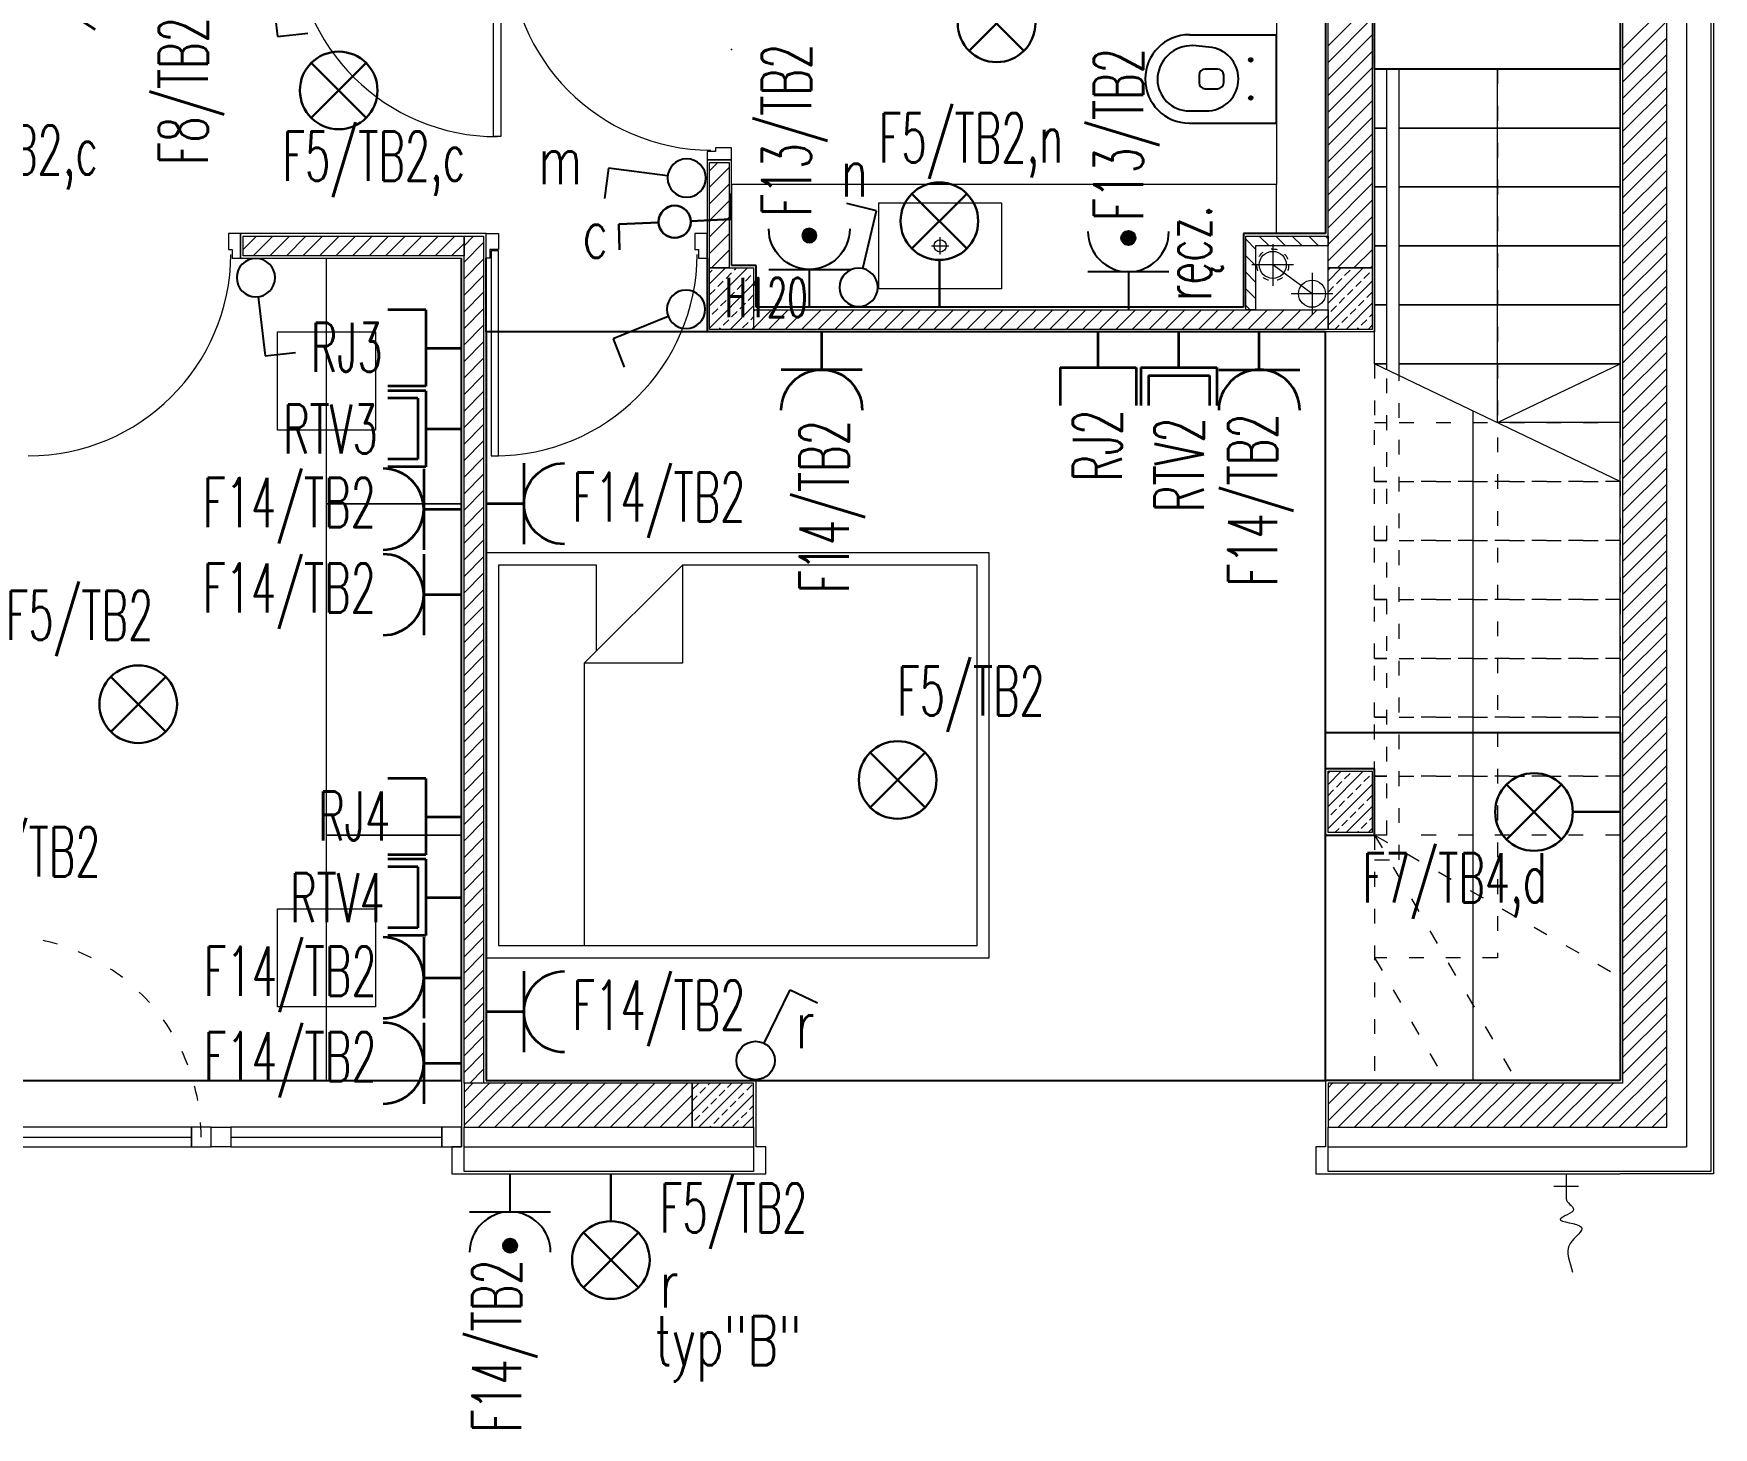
# Model space of a CAD drawing. Header units: millimetres. Extents: x 1780 to 154263, y -7240 to 17216.
# Drawn here: x 67474 to 68159, y 3417 to 3984 of the extents above; entities that cross this region are included whole.
import ezdxf

# ---------------------------------------------------------------- set-up
doc = ezdxf.new("R2010")
doc.units = ezdxf.units.MM
doc.linetypes.add('ACAD_ISO03W100', pattern=[30, 12, -18])
for name, color, linetype, lineweight in [('2d_SX_aranżacja drukowana', 200, 'Continuous', 5), ('2d_SX_aranżacja niedrukowana', 191, 'Continuous', 5), ('2d_SX_gruba przekroje', 90, 'Continuous', 20), ('2d_SX_instalacje szkic - kanalizacja sanitarna', 44, 'Continuous', 5), ('2d_SX_instalacje szkic - woda', 140, 'Continuous', 5), ('2d_SX_oznaczenia', 40, 'Continuous', 0), ('2d_SX_przebicia', 96, 'Continuous', 13), ('2d_SX_stolarka drzwiowa', 211, 'Continuous', 5), ('2d_SX_stolarka okienna', 5, 'Continuous', 5), ('2d_SX_stolarka okznaczenia', 251, 'Continuous', 5), ('2d_SX_szraf', 251, 'Continuous', 0), ('2d_SX_warstwy', 181, 'Continuous', 9), ('2d_SX_widok', 10, 'Continuous', 9)]:
    doc.layers.add(name, color=color, linetype=linetype, lineweight=lineweight)
doc.layers.add('2d_SX_powierzchnia', color=251, linetype='Continuous', plot=False)
doc.layers.add('2d_SX_rewizja 18 września', color=210, linetype='Continuous')
doc.layers.add('60 instalacje elektryka', color=10, linetype='Continuous')
doc.styles.add('OPIS', font='simplex.shx', dxfattribs={"width": 0.7, "height": 4})
doc.linetypes.add('ZIGZAG', pattern='A,0.00254,-5.08,[131,ltypeshp.shx,S=5.08,R=0,X=-5.08,Y=0],-10.16,[131,ltypeshp.shx,S=5.08,R=180,X=5.08,Y=0],-5.08', length=20.32254)

# ---------------------------------------------------------------- blocks, each defined once
blk = doc.blocks.new('PDKLD A0')
at = {"color": 8, "ltscale": 5}
for p, q in [((73752.44, -15167.08), (73787.94, -15167.08)), ((73760.44, -15172.08), (73753.87, -15171.52)), ((73787.94, -15203.08), (73787.94, -15167.08)), ((73776.49, -15177.33), (73778.39, -15177.33)), ((73777.44, -15178.28), (73777.44, -15176.38)), ((73756.44, -15183.58), (73756.44, -15186.58)), ((73763.94, -15181.08), (73758.94, -15181.08)), ((73766.44, -15186.58), (73766.44, -15183.58)), ((73758.94, -15189.08), (73763.94, -15189.08)), ((73777.44, -15193.78), (73777.44, -15191.88)), ((73752.44, -15198.08), (73760.44, -15198.08)), ((73776.49, -15192.83), (73778.39, -15192.83)), ((73752.44, -15203.08), (73787.94, -15203.08))]:
    blk.add_line(p, q, dxfattribs=at)
for centre in [(73777.44, -15177.33), (73777.44, -15192.83)]:
    blk.add_circle(centre, 0.75, dxfattribs=at)
for centre, radius, start, end in [((73752.44, -15185.08), 18, 90, 180), ((73753.44, -15185.51), 14, 88.2643, 179.10237), ((73759.4, -15185.08), 13.04, 274.58122, 85.41878), ((73752.44, -15185.08), 18, 180, 270), ((73752.44, -15185.08), 13, 180.93152, 270), ((73758.94, -15183.58), 2.5, 90, 180), ((73763.94, -15183.58), 2.5, 0, 90), ((73758.94, -15186.58), 2.5, 180, 270), ((73763.94, -15186.58), 2.5, 270, 0)]:
    blk.add_arc(centre, radius, start, end, dxfattribs=at)
at = {"layer": '2d_SX_aranżacja drukowana', "color": 8}
for p, q in [((73787.94, -15128.08), (73787.94, -15228.08)), ((73787.94, -15228.08), (73565.94, -15228.08)), ((73565.94, -15228.08), (73565.94, -15261.08)), ((73787.94, -15248.08), (73787.94, -15228.08)), ((73575.94, -15278.08), (73774.44, -15278.08))]:
    blk.add_line(p, q, dxfattribs=at)
at = {"layer": '2d_SX_aranżacja drukowana', "color": 8, "ltscale": 5}
for p, q in [((73625.94, -15270.58), (73625.94, -15235.58)), ((73625.94, -15235.58), (73675.94, -15235.58)), ((73675.94, -15235.58), (73675.94, -15270.58)), ((73647.44, -15253.08), (73654.44, -15253.08)), ((73650.94, -15256.58), (73650.94, -15249.58)), ((73675.94, -15270.58), (73625.94, -15270.58))]:
    blk.add_line(p, q, dxfattribs=at)
blk.add_circle((73650.94, -15253.08), 2.5, dxfattribs=at)
at = {"layer": '2d_SX_aranżacja niedrukowana', "color": 8}
for p, q in [((73400.94, -15358.08), (73400.94, -15258.08)), ((73400.94, -15258.08), (73455.94, -15258.08)), ((73455.94, -15258.08), (73455.94, -15358.08)), ((73380.94, -15288.08), (73420.94, -15288.08)), ((73380.94, -15328.08), (73380.94, -15288.08)), ((73420.94, -15288.08), (73420.94, -15328.08)), ((73867.94, -15320.28), (73867.94, -15593.08)), ((73420.94, -15328.08), (73380.94, -15328.08)), ((73927.94, -15593.08), (73927.94, -15349.08)), ((73400.94, -15358.08), (73455.94, -15358.08)), ((73400.94, -15493.08), (73400.94, -15358.08)), ((73455.94, -15358.08), (73400.94, -15358.08)), ((73455.94, -15358.08), (73455.94, -15493.08)), ((73670.94, -15378.08), (73465.94, -15378.08)), ((73465.94, -15378.08), (73465.94, -15543.08)), ((73510.94, -15383.08), (73470.94, -15383.08)), ((73470.94, -15383.08), (73470.94, -15538.08)), ((73545.94, -15383.08), (73505.94, -15423.08)), ((73510.94, -15418.08), (73510.94, -15383.08)), ((73545.94, -15383.08), (73545.94, -15423.08)), ((73665.94, -15383.08), (73545.94, -15383.08)), ((73665.94, -15538.08), (73665.94, -15383.08)), ((73670.94, -15543.08), (73670.94, -15378.08)), ((73545.94, -15423.08), (73505.94, -15423.08)), ((73505.94, -15423.08), (73505.94, -15538.08)), ((73455.94, -15493.08), (73400.94, -15493.08)), ((73400.94, -15593.08), (73400.94, -15493.08)), ((73400.94, -15493.08), (73455.94, -15493.08)), ((73455.94, -15493.08), (73455.94, -15593.08)), ((73380.94, -15523.08), (73420.94, -15523.08)), ((73380.94, -15563.08), (73380.94, -15523.08)), ((73420.94, -15523.08), (73420.94, -15563.08)), ((73470.94, -15538.08), (73505.94, -15538.08)), ((73505.94, -15538.08), (73665.94, -15538.08)), ((73465.94, -15543.08), (73670.94, -15543.08)), ((73420.94, -15563.08), (73380.94, -15563.08)), ((73455.94, -15593.08), (73400.94, -15593.08)), ((73867.94, -15593.08), (73927.94, -15593.08))]:
    blk.add_line(p, q, dxfattribs=at)
at = {"layer": '2d_SX_gruba przekroje', "color": 8}
for p, q in [((73927.94, -15593.08), (73927.94, -14985.08)), ((73965.94, -14985.08), (73965.94, -15631.08)), ((73827.94, -15028.08), (73827.94, -15288.08)), ((73807.94, -15248.08), (73807.94, -15048.08)), ((73565.94, -15218.08), (73555.94, -15218.08)), ((73555.94, -15218.08), (73555.94, -15261.08)), ((73565.94, -15261.08), (73565.94, -15218.08)), ((73455.94, -15248.08), (73365.94, -15248.08)), ((73365.94, -15248.08), (73365.94, -15258.08)), ((73465.94, -15248.08), (73455.94, -15248.08)), ((73465.94, -15593.08), (73465.94, -15248.08)), ((73774.44, -15278.08), (73774.44, -15248.08)), ((73774.44, -15248.08), (73807.94, -15248.08)), ((73365.94, -15258.08), (73455.94, -15258.08)), ((73455.94, -15258.08), (73455.94, -15593.08)), ((73555.94, -15288.08), (73555.94, -15261.08)), ((73565.94, -15261.08), (73575.94, -15261.08)), ((73575.94, -15261.08), (73575.94, -15278.08)), ((73555.94, -15288.08), (73555.94, -15278.08)), ((73575.94, -15278.08), (73774.44, -15278.08)), ((73575.94, -15288.08), (73555.94, -15288.08)), ((73807.94, -15288.08), (73555.94, -15288.08)), ((73827.94, -15288.08), (73807.94, -15288.08)), ((73807.94, -15493.08), (73807.94, -15466.08)), ((73807.94, -15466.08), (73827.94, -15466.08)), ((73827.94, -15466.08), (73827.94, -15493.08)), ((73827.94, -15493.08), (73807.94, -15493.08)), ((73455.94, -15593.08), (73455.94, -15620.08)), ((73575.94, -15593.08), (73465.94, -15593.08)), ((73575.94, -15620.08), (73575.94, -15593.08)), ((73927.94, -15593.08), (73807.94, -15593.08)), ((73807.94, -15593.08), (73807.94, -15620.08)), ((73927.94, -15593.08), (73927.94, -15593.08)), ((73455.94, -15620.08), (73451.94, -15620.08)), ((73451.94, -15620.08), (73451.94, -15631.08)), ((73579.94, -15620.08), (73575.94, -15620.08)), ((73579.94, -15631.08), (73579.94, -15620.08)), ((73807.94, -15620.08), (73803.94, -15620.08)), ((73803.94, -15620.08), (73803.94, -15631.08)), ((73451.94, -15631.08), (73455.94, -15631.08)), ((73455.94, -15631.08), (73575.94, -15631.08)), ((73575.94, -15631.08), (73579.94, -15631.08)), ((73803.94, -15631.08), (73807.94, -15631.08)), ((73807.94, -15631.08), (73927.94, -15631.08)), ((73965.94, -15631.08), (73927.94, -15631.08))]:
    blk.add_line(p, q, dxfattribs=at)
at = {"layer": '2d_SX_instalacje szkic - kanalizacja sanitarna', "color": 8}
for p, q in [((73786.44, -15252.31), (73786.44, -15269.31)), ((73794.94, -15260.81), (73777.94, -15260.81)), ((73802.44, -15272.58), (73786.44, -15260.81)), ((73802.44, -15264.08), (73802.44, -15281.08)), ((73810.94, -15272.58), (73793.94, -15272.58))]:
    blk.add_line(p, q, dxfattribs=at)
for centre in [(73786.44, -15260.81), (73802.44, -15272.58)]:
    blk.add_circle(centre, 5.5, dxfattribs=at)
at = {"layer": '2d_SX_instalacje szkic - woda', "color": 8}
for p, q in [((73900.94, -15636.08), (73910.94, -15636.08)), ((73905.94, -15631.08), (73905.94, -15641.08))]:
    blk.add_line(p, q, dxfattribs=at)
at = {"layer": '2d_SX_instalacje szkic - woda', "color": 8, "start_tangent": (-0.020138, -0.999797), "end_tangent": (0.22984, -0.973228)}
blk.add_spline([(73905.94, -15641.08), (73909.01, -15645.47), (73903.5, -15649.46), (73912.18, -15652.76), (73907.63, -15659.37), (73908.6, -15671.06)], degree=3, dxfattribs=at)
at = {"layer": '2d_SX_oznaczenia', "color": 8, "ltscale": 0.5}
for p, q in [((73877.94, -15325.08), (73877.94, -15181.08)), ((73927.94, -15349.08), (73827.94, -15301.08)), ((73877.94, -15325.08), (73927.94, -15301.08))]:
    blk.add_line(p, q, dxfattribs=at)
at = {"layer": '2d_SX_oznaczenia', "color": 8, "linetype": 'ACAD_ISO03W100', "ltscale": 0.5}
for p, q in [((73877.94, -15181.08), (73877.94, -15543.08)), ((73877.94, -15543.08), (73827.94, -15543.08)), ((73827.94, -15543.08), (73856.78, -15593.08))]:
    blk.add_line(p, q, dxfattribs=at)
at = {"layer": '2d_SX_powierzchnia', "color": 8}
for p, q in [((73807.94, -15048.08), (73807.94, -15248.08)), ((73827.94, -15181.08), (73827.94, -15048.08)), ((73927.94, -15048.08), (73927.94, -15181.08)), ((73927.94, -15181.08), (73827.94, -15181.08)), ((73807.94, -15248.08), (73774.44, -15248.08)), ((73774.44, -15248.08), (73774.44, -15278.08)), ((73455.94, -15593.08), (73455.94, -15258.08)), ((73465.94, -15288.08), (73465.94, -15258.08)), ((73555.94, -15258.08), (73555.94, -15288.08)), ((73575.94, -15261.08), (73565.94, -15261.08)), ((73575.94, -15278.08), (73575.94, -15261.08)), ((73774.44, -15278.08), (73575.94, -15278.08)), ((73555.94, -15288.08), (73465.94, -15288.08)), ((73807.94, -15288.08), (73465.94, -15288.08)), ((73465.94, -15288.08), (73465.94, -15593.08)), ((73807.94, -15593.08), (73807.94, -15288.08)), ((73807.94, -15466.08), (73807.94, -15451.27)), ((73807.94, -15451.27), (73827.94, -15451.27)), ((73827.94, -15451.27), (73832.94, -15451.27)), ((73832.94, -15451.27), (73927.94, -15451.27)), ((73927.94, -15451.27), (73927.94, -15593.08)), ((73827.94, -15466.08), (73807.94, -15466.08)), ((73827.94, -15493.08), (73827.94, -15466.08)), ((73807.94, -15593.08), (73807.94, -15493.08)), ((73807.94, -15493.08), (73827.94, -15493.08)), ((73223.94, -15593.08), (73455.94, -15593.08)), ((73465.94, -15593.08), (73807.94, -15593.08)), ((73927.94, -15593.08), (73807.94, -15593.08))]:
    blk.add_line(p, q, dxfattribs=at)
at = {"layer": '2d_SX_przebicia', "color": 8, "linetype": 'ACAD_ISO03W100', "ltscale": 0.2}
blk.add_circle((73786.44, -15260.81), 6.5, dxfattribs=at)
at = {"layer": '2d_SX_stolarka drzwiowa', "color": 8}
for p, q in [((73468.94, -15208.58), (73468.94, -15125.08)), ((73471.94, -15125.08), (73471.94, -15208.58)), ((73471.94, -15208.58), (73468.94, -15208.58)), ((73565.94, -15213.08), (73559.45, -15213.08)), ((73559.45, -15213.08), (73559.45, -15214.58)), ((73565.94, -15218.08), (73565.94, -15213.08)), ((73555.94, -15214.58), (73555.94, -15218.08)), ((73559.45, -15214.58), (73555.94, -15214.58)), ((73555.94, -15218.08), (73565.94, -15218.08)), ((73365.94, -15248.08), (73360.94, -15248.08)), ((73360.94, -15248.08), (73360.94, -15254.58)), ((73365.94, -15258.08), (73365.94, -15248.08)), ((73465.94, -15258.08), (73465.94, -15248.08)), ((73465.94, -15248.08), (73470.94, -15248.08)), ((73470.94, -15248.08), (73470.94, -15254.58)), ((73555.94, -15248.08), (73550.94, -15248.08)), ((73550.94, -15248.08), (73550.94, -15254.58)), ((73555.94, -15258.08), (73555.94, -15248.08)), ((73360.94, -15254.58), (73362.44, -15254.58)), ((73362.44, -15254.58), (73362.44, -15258.08)), ((73362.44, -15258.08), (73365.94, -15258.08)), ((73467.44, -15258.08), (73465.94, -15258.08)), ((73470.94, -15254.58), (73467.44, -15254.58)), ((73467.44, -15254.58), (73467.44, -15258.08)), ((73467.94, -15255.08), (73467.94, -15338.58)), ((73470.94, -15255.08), (73467.94, -15255.08)), ((73470.94, -15338.58), (73470.94, -15255.08)), ((73550.94, -15254.58), (73552.44, -15254.58)), ((73552.44, -15254.58), (73552.44, -15258.08)), ((73552.44, -15258.08), (73555.94, -15258.08)), ((73467.94, -15338.58), (73470.94, -15338.58))]:
    blk.add_line(p, q, dxfattribs=at)
at = {"layer": '2d_SX_stolarka okienna', "color": 8}
for points in [[(73271.94, -15612.08), (73271.94, -15620.08), (73345.94, -15620.08), (73345.94, -15612.08)], [(73353.94, -15612.08), (73345.94, -15612.08), (73345.94, -15620.08), (73353.94, -15620.08), (73353.94, -15612.08)], [(73353.94, -15612.08), (73361.94, -15612.08), (73361.94, -15620.08), (73353.94, -15620.08), (73353.94, -15612.08)], [(73361.94, -15612.08), (73361.94, -15620.08), (73447.94, -15620.08), (73447.94, -15612.08)], [(73455.94, -15612.08), (73447.94, -15612.08), (73447.94, -15620.08), (73455.94, -15620.08), (73455.94, -15612.08)]]:
    blk.add_lwpolyline(points, close=True, dxfattribs=at)
for points in [[(73271.94, -15616.08), (73345.94, -15616.08)], [(73361.94, -15616.08), (73447.94, -15616.08)]]:
    blk.add_lwpolyline(points, dxfattribs=at)
at = {"layer": '2d_SX_stolarka okienna', "color": 8, "linetype": 'ACAD_ISO03W100', "ltscale": 0.5}
blk.add_arc((73267.78, -15616.15), 82.07, 0.04855, 89.8832, dxfattribs=at)
at = {"layer": '2d_SX_stolarka okznaczenia', "color": 8}
for centre, start, end in [((73470.37, -15126.15), 180.29754, 270.05077), ((73557.87, -15131.66), 179.94923, 269.70246), ((73279.52, -15256.15), 269.94923, 359.70246), ((73469.52, -15256.15), 269.94923, 359.70246)]:
    blk.add_arc(centre, 82.43, start, end, dxfattribs=at)
blk.add_point((73565.94, -15173.08), dxfattribs=at)
at = {"layer": '2d_SX_szraf', "color": 8, "linetype": 'ZIGZAG'}
for p, q in [((73954.94, -14986.08), (73954.94, -15620.08)), ((73456.94, -15620.08), (73574.94, -15620.08)), ((73808.94, -15620.08), (73954.94, -15620.08))]:
    blk.add_line(p, q, dxfattribs=at)
at = {"layer": '2d_SX_szraf', "color": 8, "linetype": 'Continuous'}
for p, q in [((73808.94, -15171.63), (73826.94, -15153.63)), ((73928.94, -15172.86), (73946.94, -15154.86)), ((73808.94, -15178.36), (73826.94, -15160.36)), ((73928.94, -15179.6), (73946.94, -15161.6)), ((73808.94, -15185.1), (73826.94, -15167.1)), ((73928.94, -15186.33), (73946.94, -15168.33)), ((73808.94, -15191.83), (73826.94, -15173.83)), ((73928.94, -15193.07), (73946.94, -15175.07)), ((73808.94, -15198.57), (73826.94, -15180.57)), ((73928.94, -15199.8), (73946.94, -15181.8)), ((73808.94, -15205.3), (73826.94, -15187.3)), ((73928.94, -15206.54), (73946.94, -15188.54)), ((73808.94, -15212.04), (73826.94, -15194.04)), ((73928.94, -15213.27), (73946.94, -15195.27)), ((73808.94, -15218.78), (73826.94, -15200.78)), ((73928.94, -15220.01), (73946.94, -15202.01)), ((73808.94, -15225.51), (73826.94, -15207.51)), ((73928.94, -15226.74), (73946.94, -15208.74)), ((73556.94, -15222.46), (73560.32, -15219.08)), ((73808.94, -15232.25), (73826.94, -15214.25)), ((73928.94, -15233.48), (73946.94, -15215.48)), ((73556.94, -15229.2), (73564.94, -15221.2)), ((73808.94, -15238.98), (73826.94, -15220.98)), ((73928.94, -15240.21), (73946.94, -15222.21)), ((73556.94, -15235.93), (73564.94, -15227.93)), ((73808.94, -15245.72), (73826.94, -15227.72)), ((73928.94, -15246.95), (73946.94, -15228.95)), ((73556.94, -15242.67), (73564.94, -15234.67)), ((73808.94, -15252.45), (73826.94, -15234.45)), ((73928.94, -15253.68), (73946.94, -15235.68)), ((73556.94, -15249.4), (73564.94, -15241.4)), ((73808.94, -15259.19), (73826.94, -15241.19)), ((73928.94, -15260.42), (73946.94, -15242.42)), ((73366.94, -15254.49), (73372.35, -15249.08)), ((73371.09, -15257.08), (73379.09, -15249.08)), ((73377.82, -15257.08), (73385.82, -15249.08)), ((73384.56, -15257.08), (73392.56, -15249.08)), ((73391.29, -15257.08), (73399.29, -15249.08)), ((73398.03, -15257.08), (73406.03, -15249.08)), ((73404.77, -15257.08), (73412.77, -15249.08)), ((73411.5, -15257.08), (73419.5, -15249.08)), ((73418.24, -15257.08), (73426.24, -15249.08)), ((73424.97, -15257.08), (73432.97, -15249.08)), ((73431.71, -15257.08), (73439.71, -15249.08)), ((73438.44, -15257.08), (73446.44, -15249.08)), ((73445.18, -15257.08), (73453.18, -15249.08)), ((73451.91, -15257.08), (73456.94, -15252.05)), ((73456.94, -15252.99), (73460.85, -15249.08)), ((73456.94, -15259.72), (73464.94, -15251.72)), ((73556.94, -15256.14), (73564.94, -15248.14)), ((73775.44, -15250.35), (73779.44, -15254.35)), ((73780.91, -15249.08), (73784.91, -15253.08)), ((73787.64, -15249.08), (73791.64, -15253.08)), ((73794.38, -15249.08), (73798.38, -15253.08)), ((73801.11, -15249.08), (73805.11, -15253.08)), ((73807.85, -15249.08), (73808.94, -15250.18)), ((73812.78, -15262.08), (73826.94, -15247.92)), ((73928.94, -15267.16), (73946.94, -15249.16)), ((73456.94, -15266.46), (73464.94, -15258.46)), ((73557.73, -15262.08), (73564.94, -15254.87)), ((73775.44, -15257.09), (73779.44, -15261.09)), ((73819.52, -15262.08), (73826.94, -15254.66)), ((73928.94, -15273.89), (73946.94, -15255.89)), ((73456.94, -15273.19), (73464.94, -15265.19)), ((73556.94, -15268.57), (73563.44, -15262.08)), ((73556.94, -15277.55), (73572.42, -15262.08)), ((73556.94, -15264.08), (73558.1, -15262.93)), ((73560.34, -15269.67), (73562.59, -15267.42)), ((73563.71, -15266.3), (73565.95, -15264.06)), ((73564.47, -15262.08), (73564.94, -15261.61)), ((73567.08, -15262.93), (73567.93, -15262.08)), ((73571.57, -15267.42), (73573.81, -15265.18)), ((73574.93, -15264.06), (73574.94, -15264.04)), ((73775.44, -15263.83), (73779.44, -15267.83)), ((73808.94, -15267.47), (73814.33, -15262.08)), ((73808.94, -15276.45), (73823.31, -15262.08)), ((73808.94, -15262.98), (73809.84, -15262.08)), ((73808.94, -15285.43), (73826.94, -15267.43)), ((73812.36, -15268.55), (73814.6, -15266.3)), ((73815.72, -15265.18), (73817.97, -15262.93)), ((73820.21, -15269.67), (73822.46, -15267.42)), ((73823.58, -15266.3), (73825.83, -15264.06)), ((73826.25, -15262.08), (73826.94, -15261.39)), ((73928.94, -15280.63), (73946.94, -15262.63)), ((73456.94, -15279.93), (73464.94, -15271.93)), ((73556.94, -15286.53), (73574.94, -15268.53)), ((73556.97, -15273.04), (73559.22, -15270.79)), ((73564.83, -15274.16), (73567.08, -15271.91)), ((73568.2, -15270.79), (73570.44, -15268.55)), ((73572.69, -15275.28), (73574.93, -15273.04)), ((73775.44, -15270.56), (73779.44, -15274.56)), ((73808.99, -15271.91), (73811.23, -15269.67)), ((73813.48, -15276.4), (73815.72, -15274.16)), ((73816.85, -15273.04), (73819.09, -15270.79)), ((73824.7, -15274.16), (73826.94, -15271.92)), ((73928.94, -15287.36), (73946.94, -15269.36)), ((73456.94, -15286.66), (73464.94, -15278.66)), ((73558.1, -15280.89), (73560.34, -15278.65)), ((73561.46, -15277.53), (73563.71, -15275.28)), ((73565.38, -15287.08), (73574.94, -15277.51)), ((73565.95, -15282.02), (73568.2, -15279.77)), ((73569.32, -15278.65), (73571.57, -15276.4)), ((73574.96, -15279.66), (73575.54, -15279.08)), ((73574.96, -15286.4), (73582.28, -15279.08)), ((73581.01, -15287.08), (73589.01, -15279.08)), ((73587.75, -15287.08), (73595.75, -15279.08)), ((73594.48, -15287.08), (73602.48, -15279.08)), ((73601.22, -15287.08), (73609.22, -15279.08)), ((73607.95, -15287.08), (73615.95, -15279.08)), ((73614.69, -15287.08), (73622.69, -15279.08)), ((73621.42, -15287.08), (73629.42, -15279.08)), ((73628.16, -15287.08), (73636.16, -15279.08)), ((73634.89, -15287.08), (73642.89, -15279.08)), ((73641.63, -15287.08), (73649.63, -15279.08)), ((73648.36, -15287.08), (73656.36, -15279.08)), ((73655.1, -15287.08), (73663.1, -15279.08)), ((73661.83, -15287.08), (73669.83, -15279.08)), ((73668.57, -15287.08), (73676.57, -15279.08)), ((73675.3, -15287.08), (73683.3, -15279.08)), ((73682.04, -15287.08), (73690.04, -15279.08)), ((73688.77, -15287.08), (73696.77, -15279.08)), ((73695.51, -15287.08), (73703.51, -15279.08)), ((73702.24, -15287.08), (73710.24, -15279.08)), ((73708.98, -15287.08), (73716.98, -15279.08)), ((73715.71, -15287.08), (73723.71, -15279.08)), ((73722.45, -15287.08), (73730.45, -15279.08)), ((73729.19, -15287.08), (73737.19, -15279.08)), ((73735.92, -15287.08), (73743.92, -15279.08)), ((73742.66, -15287.08), (73750.66, -15279.08)), ((73749.39, -15287.08), (73757.39, -15279.08)), ((73756.13, -15287.08), (73764.13, -15279.08)), ((73762.86, -15287.08), (73770.86, -15279.08)), ((73769.6, -15287.08), (73777.6, -15279.08)), ((73775.44, -15277.3), (73777.23, -15279.08)), ((73776.33, -15287.08), (73784.33, -15279.08)), ((73783.07, -15287.08), (73791.07, -15279.08)), ((73789.8, -15287.08), (73797.8, -15279.08)), ((73796.54, -15287.08), (73804.54, -15279.08)), ((73803.27, -15287.08), (73808.94, -15281.41)), ((73808.94, -15280.94), (73808.99, -15280.89)), ((73810.11, -15279.77), (73812.36, -15277.53)), ((73816.27, -15287.08), (73826.94, -15276.41)), ((73817.97, -15280.89), (73820.21, -15278.65)), ((73821.34, -15277.53), (73823.58, -15275.28)), ((73825.83, -15282.02), (73826.94, -15280.9)), ((73928.94, -15294.1), (73946.94, -15276.1)), ((73456.94, -15293.4), (73464.94, -15285.4)), ((73556.94, -15282.04), (73556.97, -15282.02)), ((73560.89, -15287.08), (73561.46, -15286.51)), ((73562.59, -15285.38), (73564.83, -15283.14)), ((73570.44, -15286.51), (73572.69, -15284.26)), ((73573.81, -15283.14), (73574.94, -15282)), ((73574.36, -15287.08), (73574.94, -15286.49)), ((73811.78, -15287.08), (73813.48, -15285.38)), ((73814.6, -15284.26), (73816.85, -15282.02)), ((73820.76, -15287.08), (73821.34, -15286.51)), ((73822.46, -15285.38), (73824.7, -15283.14)), ((73825.25, -15287.08), (73826.94, -15285.39)), ((73928.94, -15300.83), (73946.94, -15282.83)), ((73456.94, -15300.13), (73464.94, -15292.13)), ((73928.94, -15307.57), (73946.94, -15289.57)), ((73456.94, -15306.87), (73464.94, -15298.87)), ((73928.94, -15314.3), (73946.94, -15296.3)), ((73456.94, -15313.6), (73464.94, -15305.6)), ((73928.94, -15321.04), (73946.94, -15303.04)), ((73456.94, -15320.34), (73464.94, -15312.34)), ((73928.94, -15327.77), (73946.94, -15309.77)), ((73456.94, -15327.07), (73464.94, -15319.07)), ((73928.94, -15334.51), (73946.94, -15316.51)), ((73456.94, -15333.81), (73464.94, -15325.81)), ((73928.94, -15341.24), (73946.94, -15323.24)), ((73456.94, -15340.54), (73464.94, -15332.54)), ((73928.94, -15347.98), (73946.94, -15329.98)), ((73456.94, -15347.28), (73464.94, -15339.28)), ((73928.94, -15354.71), (73946.94, -15336.71)), ((73456.94, -15354.01), (73464.94, -15346.01)), ((73928.94, -15361.45), (73946.94, -15343.45)), ((73456.94, -15360.75), (73464.94, -15352.75)), ((73928.94, -15368.18), (73946.94, -15350.18)), ((73456.94, -15367.48), (73464.94, -15359.48)), ((73928.94, -15374.92), (73946.94, -15356.92)), ((73928.94, -15381.65), (73946.94, -15363.65)), ((73456.94, -15374.22), (73464.94, -15366.22)), ((73928.94, -15388.39), (73946.94, -15370.39)), ((73456.94, -15380.96), (73464.94, -15372.96)), ((73928.94, -15395.12), (73946.94, -15377.12)), ((73456.94, -15387.69), (73464.94, -15379.69)), ((73928.94, -15401.86), (73946.94, -15383.86)), ((73456.94, -15394.43), (73464.94, -15386.43)), ((73928.94, -15408.59), (73946.94, -15390.59)), ((73456.94, -15401.16), (73464.94, -15393.16)), ((73928.94, -15415.33), (73946.94, -15397.33)), ((73456.94, -15407.9), (73464.94, -15399.9)), ((73928.94, -15422.06), (73946.94, -15404.06)), ((73456.94, -15414.63), (73464.94, -15406.63)), ((73928.94, -15428.8), (73946.94, -15410.8)), ((73456.94, -15421.37), (73464.94, -15413.37)), ((73928.94, -15435.53), (73946.94, -15417.53)), ((73456.94, -15428.1), (73464.94, -15420.1)), ((73928.94, -15442.27), (73946.94, -15424.27)), ((73456.94, -15434.84), (73464.94, -15426.84)), ((73928.94, -15449.01), (73946.94, -15431.01)), ((73456.94, -15441.57), (73464.94, -15433.57)), ((73928.94, -15455.74), (73946.94, -15437.74)), ((73456.94, -15448.31), (73464.94, -15440.31)), ((73928.94, -15462.48), (73946.94, -15444.48)), ((73456.94, -15455.04), (73464.94, -15447.04)), ((73928.94, -15469.21), (73946.94, -15451.21)), ((73456.94, -15461.78), (73464.94, -15453.78)), ((73928.94, -15475.95), (73946.94, -15457.95)), ((73456.94, -15468.51), (73464.94, -15460.51)), ((73928.94, -15482.68), (73946.94, -15464.68)), ((73456.94, -15475.25), (73464.94, -15467.25)), ((73808.94, -15472.47), (73814.33, -15467.08)), ((73808.94, -15481.45), (73823.31, -15467.08)), ((73808.94, -15467.98), (73809.84, -15467.08)), ((73808.94, -15490.43), (73826.94, -15472.43)), ((73812.36, -15473.55), (73814.6, -15471.3)), ((73815.72, -15470.18), (73817.97, -15467.93)), ((73820.21, -15474.67), (73822.46, -15472.42)), ((73823.58, -15471.3), (73825.83, -15469.06)), ((73928.94, -15489.42), (73946.94, -15471.42)), ((73456.94, -15481.98), (73464.94, -15473.98)), ((73808.99, -15476.91), (73811.23, -15474.67)), ((73813.48, -15481.4), (73815.72, -15479.16)), ((73816.85, -15478.04), (73819.09, -15475.79)), ((73824.7, -15479.16), (73826.94, -15476.92)), ((73928.94, -15496.15), (73946.94, -15478.15)), ((73456.94, -15488.72), (73464.94, -15480.72)), ((73808.94, -15485.94), (73808.99, -15485.89)), ((73810.11, -15484.77), (73812.36, -15482.53)), ((73816.27, -15492.08), (73826.94, -15481.41)), ((73817.97, -15485.89), (73820.21, -15483.65)), ((73821.34, -15482.53), (73823.58, -15480.28)), ((73825.83, -15487.02), (73826.94, -15485.9)), ((73928.94, -15502.89), (73946.94, -15484.89)), ((73456.94, -15495.45), (73464.94, -15487.45)), ((73811.78, -15492.08), (73813.48, -15490.38)), ((73814.6, -15489.26), (73816.85, -15487.02)), ((73820.76, -15492.08), (73821.34, -15491.51)), ((73822.46, -15490.38), (73824.7, -15488.14)), ((73825.25, -15492.08), (73826.94, -15490.39)), ((73928.94, -15509.62), (73946.94, -15491.62)), ((73456.94, -15502.19), (73464.94, -15494.19)), ((73928.94, -15516.36), (73946.94, -15498.36)), ((73456.94, -15508.92), (73464.94, -15500.92)), ((73928.94, -15523.09), (73946.94, -15505.09)), ((73456.94, -15515.66), (73464.94, -15507.66)), ((73928.94, -15529.83), (73946.94, -15511.83)), ((73456.94, -15522.39), (73464.94, -15514.39)), ((73928.94, -15536.56), (73946.94, -15518.56)), ((73456.94, -15529.13), (73464.94, -15521.13)), ((73456.94, -15535.86), (73464.94, -15527.86)), ((73928.94, -15543.3), (73946.94, -15525.3)), ((73456.94, -15542.6), (73464.94, -15534.6)), ((73928.94, -15550.03), (73946.94, -15532.03)), ((73456.94, -15549.33), (73464.94, -15541.33)), ((73928.94, -15556.77), (73946.94, -15538.77)), ((73456.94, -15556.07), (73464.94, -15548.07)), ((73928.94, -15563.5), (73946.94, -15545.5)), ((73456.94, -15562.81), (73464.94, -15554.81)), ((73928.94, -15570.24), (73946.94, -15552.24)), ((73456.94, -15569.54), (73464.94, -15561.54)), ((73928.94, -15576.97), (73946.94, -15558.97)), ((73456.94, -15576.28), (73464.94, -15568.28)), ((73928.94, -15583.71), (73946.94, -15565.71)), ((73456.94, -15583.01), (73464.94, -15575.01)), ((73928.94, -15590.44), (73946.94, -15572.44)), ((73456.94, -15589.75), (73464.94, -15581.75)), ((73914.04, -15612.08), (73946.94, -15579.18)), ((73459.34, -15594.08), (73464.94, -15588.48)), ((73920.78, -15612.08), (73946.94, -15585.91)), ((73456.94, -15597.72), (73460.58, -15594.08)), ((73456.94, -15604.45), (73467.31, -15594.08)), ((73456.94, -15611.19), (73474.05, -15594.08)), ((73462.78, -15612.08), (73480.78, -15594.08)), ((73469.52, -15612.08), (73487.52, -15594.08)), ((73476.25, -15612.08), (73494.25, -15594.08)), ((73482.99, -15612.08), (73500.99, -15594.08)), ((73489.72, -15612.08), (73507.72, -15594.08)), ((73496.46, -15612.08), (73514.46, -15594.08)), ((73503.2, -15612.08), (73521.2, -15594.08)), ((73509.93, -15612.08), (73527.93, -15594.08)), ((73516.67, -15612.08), (73534.67, -15594.08)), ((73523.4, -15612.08), (73541.4, -15594.08)), ((73530.14, -15612.08), (73548.14, -15594.08)), ((73549.94, -15596.76), (73552.63, -15594.08)), ((73549.94, -15605.74), (73561.61, -15594.08)), ((73552.59, -15612.08), (73570.59, -15594.08)), ((73553.05, -15598.15), (73555.3, -15595.9)), ((73556.42, -15594.78), (73557.12, -15594.08)), ((73564.28, -15595.9), (73566.1, -15594.08)), ((73572.14, -15597.02), (73574.38, -15594.78)), ((73808.94, -15595.95), (73810.81, -15594.08)), ((73808.94, -15602.68), (73817.54, -15594.08)), ((73808.94, -15609.42), (73824.28, -15594.08)), ((73813.01, -15612.08), (73831.01, -15594.08)), ((73819.75, -15612.08), (73837.75, -15594.08)), ((73826.48, -15612.08), (73844.48, -15594.08)), ((73833.22, -15612.08), (73851.22, -15594.08)), ((73839.95, -15612.08), (73857.95, -15594.08)), ((73846.69, -15612.08), (73864.69, -15594.08)), ((73853.43, -15612.08), (73871.43, -15594.08)), ((73860.16, -15612.08), (73878.16, -15594.08)), ((73866.9, -15612.08), (73884.9, -15594.08)), ((73873.63, -15612.08), (73891.63, -15594.08)), ((73880.37, -15612.08), (73898.37, -15594.08)), ((73887.1, -15612.08), (73905.1, -15594.08)), ((73893.84, -15612.08), (73911.84, -15594.08)), ((73900.57, -15612.08), (73918.57, -15594.08)), ((73907.31, -15612.08), (73925.31, -15594.08)), ((73927.51, -15612.08), (73946.94, -15592.65)), ((73536.87, -15612.08), (73549.94, -15599.01)), ((73549.94, -15601.25), (73551.93, -15599.27)), ((73557.54, -15602.64), (73559.79, -15600.39)), ((73560.91, -15599.27), (73563.15, -15597.02)), ((73561.57, -15612.08), (73574.94, -15598.7)), ((73565.4, -15603.76), (73567.65, -15601.51)), ((73568.77, -15600.39), (73571.01, -15598.15)), ((73573.26, -15604.88), (73574.94, -15603.19)), ((73934.25, -15612.08), (73946.94, -15599.39)), ((73543.61, -15612.08), (73549.94, -15605.74)), ((73550.81, -15609.37), (73553.05, -15607.13)), ((73554.17, -15606), (73556.42, -15603.76)), ((73558.66, -15610.49), (73560.91, -15608.25)), ((73562.03, -15607.13), (73564.28, -15604.88)), ((73566.52, -15611.62), (73568.77, -15609.37)), ((73569.89, -15608.25), (73572.14, -15606)), ((73570.55, -15612.08), (73574.94, -15607.68)), ((73940.98, -15612.08), (73946.94, -15606.12)), ((73557.08, -15612.08), (73557.54, -15611.62))]:
    blk.add_line(p, q, dxfattribs=at)
at = {"layer": '2d_SX_warstwy', "color": 8}
for p, q in [((73928.94, -14986.08), (73928.94, -15594.08)), ((73946.94, -15612.08), (73946.94, -14986.08)), ((73964.94, -14986.08), (73964.94, -15630.08)), ((73826.94, -15029.08), (73826.94, -15262.08)), ((73808.94, -15262.08), (73808.94, -15047.08)), ((73556.94, -15262.08), (73556.94, -15219.08)), ((73556.94, -15219.08), (73564.94, -15219.08)), ((73564.94, -15219.08), (73564.94, -15262.08)), ((73366.94, -15257.08), (73366.94, -15249.08)), ((73366.94, -15249.08), (73456.94, -15249.08)), ((73456.94, -15594.08), (73456.94, -15249.08)), ((73456.94, -15249.08), (73464.94, -15249.08)), ((73456.94, -15249.08), (73456.94, -15257.08)), ((73464.94, -15249.08), (73464.94, -15594.08)), ((73775.44, -15279.08), (73775.44, -15249.08)), ((73775.44, -15249.08), (73808.94, -15249.08)), ((73808.94, -15253.08), (73779.44, -15253.08)), ((73779.44, -15253.08), (73779.44, -15279.08)), ((73808.94, -15249.08), (73808.94, -15253.08)), ((73456.94, -15257.08), (73366.94, -15257.08)), ((73556.94, -15287.08), (73556.94, -15262.08)), ((73556.94, -15262.08), (73574.94, -15262.08)), ((73564.94, -15262.08), (73556.94, -15262.08)), ((73574.94, -15262.08), (73574.94, -15287.08)), ((73808.94, -15287.08), (73808.94, -15262.08)), ((73808.94, -15262.08), (73826.94, -15262.08)), ((73826.94, -15262.08), (73808.94, -15262.08)), ((73826.94, -15262.08), (73826.94, -15287.08)), ((73574.96, -15287.08), (73574.96, -15279.08)), ((73574.96, -15279.08), (73808.94, -15279.08)), ((73779.44, -15279.08), (73775.44, -15279.08)), ((73808.94, -15279.08), (73808.94, -15287.08)), ((73574.94, -15287.08), (73556.94, -15287.08)), ((73808.94, -15287.08), (73574.96, -15287.08)), ((73826.94, -15287.08), (73808.94, -15287.08)), ((73808.94, -15492.08), (73808.94, -15467.08)), ((73808.94, -15467.08), (73826.94, -15467.08)), ((73826.94, -15467.08), (73826.94, -15492.08)), ((73826.94, -15492.08), (73808.94, -15492.08)), ((73549.94, -15594.08), (73456.94, -15594.08)), ((73456.94, -15594.08), (73456.94, -15612.08)), ((73464.94, -15594.08), (73456.94, -15594.08)), ((73574.94, -15594.08), (73549.94, -15594.08)), ((73549.94, -15594.08), (73549.94, -15612.08)), ((73549.94, -15612.08), (73549.94, -15594.08)), ((73574.94, -15612.08), (73574.94, -15594.08)), ((73808.94, -15594.08), (73808.94, -15612.08)), ((73928.94, -15594.08), (73808.94, -15594.08)), ((73456.94, -15612.08), (73574.94, -15612.08)), ((73456.94, -15630.08), (73456.94, -15612.08)), ((73456.94, -15612.08), (73549.94, -15612.08)), ((73549.94, -15612.08), (73574.94, -15612.08)), ((73574.94, -15612.08), (73574.94, -15630.08)), ((73808.94, -15630.08), (73808.94, -15612.08)), ((73808.94, -15612.08), (73808.94, -15612.08)), ((73808.94, -15612.08), (73946.94, -15612.08)), ((73574.94, -15630.08), (73456.94, -15630.08)), ((73964.94, -15630.08), (73808.94, -15630.08))]:
    blk.add_line(p, q, dxfattribs=at)
at = {"layer": '2d_SX_widok', "color": 8, "ltscale": 0.5}
for p, q in [((73827.94, -15205.08), (73827.94, -15181.08)), ((73827.94, -15181.08), (73927.94, -15181.08)), ((73832.94, -15303.48), (73832.94, -15181.08)), ((73837.94, -15305.88), (73837.94, -15181.08)), ((73927.94, -15181.08), (73927.94, -15205.08)), ((73832.94, -15205.08), (73827.94, -15205.08)), ((73827.94, -15229.08), (73827.94, -15205.08)), ((73827.94, -15205.08), (73832.94, -15205.08)), ((73927.94, -15205.08), (73837.94, -15205.08)), ((73837.94, -15205.08), (73927.94, -15205.08)), ((73927.94, -15205.08), (73927.94, -15229.08)), ((73832.94, -15229.08), (73827.94, -15229.08)), ((73827.94, -15253.08), (73827.94, -15229.08)), ((73827.94, -15229.08), (73832.94, -15229.08)), ((73927.94, -15229.08), (73837.94, -15229.08)), ((73837.94, -15229.08), (73927.94, -15229.08)), ((73927.94, -15229.08), (73927.94, -15253.08)), ((73832.94, -15253.08), (73827.94, -15253.08)), ((73827.94, -15277.08), (73827.94, -15253.08)), ((73827.94, -15253.08), (73832.94, -15253.08)), ((73927.94, -15253.08), (73837.94, -15253.08)), ((73837.94, -15253.08), (73927.94, -15253.08)), ((73927.94, -15253.08), (73927.94, -15277.08)), ((73827.94, -15301.08), (73827.94, -15277.08)), ((73827.94, -15277.08), (73832.94, -15277.08)), ((73832.94, -15277.08), (73827.94, -15277.08)), ((73837.94, -15277.08), (73927.94, -15277.08)), ((73927.94, -15277.08), (73837.94, -15277.08)), ((73927.94, -15277.08), (73927.94, -15301.08)), ((73832.94, -15301.08), (73827.94, -15301.08)), ((73827.94, -15301.08), (73827.94, -15301.08)), ((73827.94, -15301.08), (73827.94, -15301.08)), ((73827.94, -15301.08), (73832.94, -15301.08)), ((73927.94, -15301.08), (73837.94, -15301.08)), ((73837.94, -15301.08), (73927.94, -15301.08)), ((73927.94, -15301.08), (73927.94, -15325.08)), ((73927.94, -15325.08), (73877.94, -15325.08))]:
    blk.add_line(p, q, dxfattribs=at)
at = {"layer": '2d_SX_widok', "color": 8, "linetype": 'ACAD_ISO03W100', "ltscale": 0.5}
for p, q in [((73807.94, -15288.08), (73807.94, -15593.08)), ((73827.94, -15301.08), (73827.94, -15325.08)), ((73832.94, -15493.08), (73832.94, -15303.48)), ((73837.94, -15503.08), (73837.94, -15305.88)), ((73827.94, -15349.08), (73827.94, -15325.08)), ((73827.94, -15325.08), (73832.94, -15325.08)), ((73837.94, -15325.08), (73927.94, -15325.08)), ((73927.94, -15325.08), (73927.94, -15349.08)), ((73827.94, -15373.08), (73827.94, -15349.08)), ((73827.94, -15349.08), (73832.94, -15349.08)), ((73832.94, -15349.08), (73827.94, -15349.08)), ((73837.94, -15349.08), (73927.94, -15349.08)), ((73927.94, -15349.08), (73837.94, -15349.08)), ((73927.94, -15349.08), (73927.94, -15373.08)), ((73832.94, -15373.08), (73827.94, -15373.08)), ((73827.94, -15397.08), (73827.94, -15373.08)), ((73827.94, -15373.08), (73832.94, -15373.08)), ((73927.94, -15373.08), (73837.94, -15373.08)), ((73837.94, -15373.08), (73927.94, -15373.08)), ((73927.94, -15373.08), (73927.94, -15397.08)), ((73832.94, -15397.08), (73827.94, -15397.08)), ((73827.94, -15421.08), (73827.94, -15397.08)), ((73827.94, -15397.08), (73832.94, -15397.08)), ((73927.94, -15397.08), (73837.94, -15397.08)), ((73837.94, -15397.08), (73927.94, -15397.08)), ((73927.94, -15397.08), (73927.94, -15421.08)), ((73832.94, -15421.08), (73827.94, -15421.08)), ((73827.94, -15445.08), (73827.94, -15421.08)), ((73827.94, -15421.08), (73832.94, -15421.08)), ((73927.94, -15421.08), (73837.94, -15421.08)), ((73837.94, -15421.08), (73927.94, -15421.08)), ((73927.94, -15421.08), (73927.94, -15445.08)), ((73832.94, -15445.08), (73827.94, -15445.08)), ((73827.94, -15469.08), (73827.94, -15445.08)), ((73827.94, -15445.08), (73832.94, -15445.08)), ((73927.94, -15445.08), (73837.94, -15445.08)), ((73837.94, -15445.08), (73927.94, -15445.08)), ((73927.94, -15445.08), (73927.94, -15469.08)), ((73832.94, -15469.08), (73827.94, -15469.08)), ((73827.94, -15493.08), (73827.94, -15469.08)), ((73827.94, -15469.08), (73832.94, -15469.08)), ((73927.94, -15469.08), (73837.94, -15469.08)), ((73837.94, -15469.08), (73927.94, -15469.08)), ((73927.94, -15469.08), (73927.94, -15493.08)), ((73827.94, -15493.08), (73827.94, -15503.08)), ((73827.94, -15493.08), (73885.68, -15593.08)), ((73827.94, -15493.08), (73927.94, -15550.82)), ((73832.94, -15493.08), (73827.94, -15493.08)), ((73827.94, -15493.08), (73827.94, -15593.08)), ((73832.94, -15493.08), (73827.94, -15493.08)), ((73927.94, -15493.08), (73837.94, -15493.08)), ((73927.94, -15493.08), (73837.94, -15493.08)), ((73927.94, -15593.08), (73927.94, -15493.08)), ((73827.94, -15503.08), (73837.94, -15503.08)), ((73827.94, -15593.08), (73927.94, -15593.08))]:
    blk.add_line(p, q, dxfattribs=at)
blk = doc.blocks.new('lampa1')
at = {"layer": '60 instalacje elektryka', "lineweight": 30}
for p, q in [((2045.42, 2946.75), (2067.75, 2924.42)), ((2067.75, 2946.75), (2045.42, 2924.42))]:
    blk.add_line(p, q, dxfattribs=at)
blk.add_circle((2056.58, 2935.58), 15.79, dxfattribs=at)
blk = doc.blocks.new('kinkiet')
at = {"layer": '60 instalacje elektryka', "lineweight": 30}
for p, q in [((-249830.13, -8956.18), (-249807.78, -8978.54)), ((-249830.13, -8978.54), (-249807.78, -8956.18)), ((-249834.76, -8967.36), (-249854.04, -8967.36))]:
    blk.add_line(p, q, dxfattribs=at)
blk.add_circle((-249818.96, -8967.36), 15.81, dxfattribs=at)
blk = doc.blocks.new('wyl jednbieg')
at = {"layer": '60 instalacje elektryka', "lineweight": 30}
for p, q in [((2059.79, 3882.77), (2066.28, 3897.38)), ((2066.28, 3897.38), (2075.69, 3893.31))]:
    blk.add_line(p, q, dxfattribs=at)
blk.add_circle((2057.17, 3876.88), 6.45, dxfattribs=at)
blk = doc.blocks.new('schodowy')
blk.add_blockref('wyl jednbieg', (82.33, 4.2))
at = {"rotation": 180}
blk.add_blockref('wyl jednbieg', (4196.68, 7757.96), dxfattribs=at)
blk = doc.blocks.new('jednobiegunowy')
at = {"layer": '60 instalacje elektryka'}
for p, q in [((2190.56, 2793.4), (2200.02, 2802.78)), ((2200.02, 2802.78), (2204.88, 2797.97))]:
    blk.add_line(p, q, dxfattribs=at)
blk.add_circle((2187.5, 2790.37), 4.3, dxfattribs=at)
blk = doc.blocks.new('RTV')
at = {"layer": '60 instalacje elektryka', "lineweight": 35}
for p, q in [((3030.85, 2534.74), (3019.1, 2534.74)), ((3028.39, 2532.39), (3019.1, 2532.39)), ((3028.39, 2532.39), (3028.39, 2513.58)), ((3030.85, 2534.74), (3030.85, 2511.24)), ((3030.85, 2522.99), (3041.84, 2522.99)), ((3028.39, 2513.58), (3019.1, 2513.58)), ((3030.85, 2511.24), (3019.1, 2511.24))]:
    blk.add_line(p, q, dxfattribs=at)
blk = doc.blocks.new('RJ')
at = {"layer": '60 instalacje elektryka', "lineweight": 35}
for p, q in [((3030.85, 2559.64), (3019.1, 2559.64)), ((3030.85, 2559.64), (3030.85, 2536.13)), ((3030.85, 2547.89), (3041.84, 2547.89)), ((3030.85, 2536.13), (3019.1, 2536.13))]:
    blk.add_line(p, q, dxfattribs=at)
blk = doc.blocks.new('gniazdo')
at = {"layer": '60 instalacje elektryka', "lineweight": 35}
for p, q in [((1911.132, 1039.393), (1911.132, 1043.76)), ((1911.132, 1041.576), (1909.09, 1041.576))]:
    blk.add_line(p, q, dxfattribs=at)
blk.add_arc((1913.316, 1041.576), 2.184, 90, 270, dxfattribs=at)
blk = doc.blocks.new('gniazdo IP44')
at = {"layer": '60 instalacje elektryka'}
h = blk.add_hatch(color=256, dxfattribs=at)
h.dxf.hatch_style = 1
edge = h.paths.add_edge_path()
edge.add_arc((1758.87, 20893.39), 2.87, 0, 360)
at = {"layer": '60 instalacje elektryka', "lineweight": 25}
for p, q in [((1775.37, 20879.59), (1742.37, 20879.59)), ((1758.87, 20879.59), (1758.87, 20864.16))]:
    blk.add_line(p, q, dxfattribs=at)
at = {"layer": '60 instalacje elektryka'}
blk.add_circle((1758.87, 20893.39), 2.87, dxfattribs=at)
at = {"layer": '60 instalacje elektryka', "lineweight": 25}
blk.add_arc((1758.87, 20896.09), 16.5, 180, 0, dxfattribs=at)

msp = doc.modelspace()

# ---------------------------------------------------------------- block references
at = {"layer": '2d_SX_rewizja 18 września'}
msp.add_blockref('PDKLD A0', (-5807.3, 19151.02), dxfattribs=at)
at = {"layer": '60 instalacje elektryka'}
for name, p, xscale, yscale, zscale, rotation in [('schodowy', (69574.47, 8021.45), -1.01853555804, 1.01853555804, 1.01853555804, 123.8136520127741), ('schodowy', (63492.4, 6082.74), -1.01853555804, 1.01853555804, 1.01853555804, 213.8136520127741), ('jednobiegunowy', (67627.92, 10461.49), -1.818212235840003, 1.818212235840003, 1.818212235840003, 141.3904133450356), ('lampa1', (64927.79, 6047.44), 1.0011, 1.0011, 1.0011, 270), ('lampa1', (64659.79, 6020.12), 1.0011, 1.0011, 1.0011, 270), ('jednobiegunowy', (73986.89, 2331.66), -1.818212235840003, 1.818212235840003, 1.818212235840003, 37.59092794909617), ('schodowy', (72210.7, 4497.3), -1.01853555804, 1.01853555804, 1.01853555804, 68.63814116972692), ('jednobiegunowy', (65582.19, -2168.29), -1.818212235840004, 1.818212235840003, 1.818212235840003, 301.6847868352905), ('jednobiegunowy', (67622.81, 10331.41), -1.818212235840003, 1.818212235840003, 1.818212235840003, 141.3904133450356), ('jednobiegunowy', (73974.6, 5512.36), -1.818212235840004, 1.818212235840003, 1.818212235840003, 66.64553204807463), ('gniazdo', (75665.73, 18288.41), -7.556206694400001, 7.556206694400001, 7.556206694400001, 89.99999999999999), ('RJ', (71271.23, -152.3), 1.32, 1.32, 1.32, 90), ('RTV', (71271.23, -152.3), 1.32, 1.32, 1.32, 90), ('gniazdo', (60103.27, 18288.41), 7.556206694400001, 7.556206694400001, 7.556206694400001, 270), ('gniazdo', (82074.12, 11661.07), 7.556206694400001, 7.556206694400001, 7.556206694400001, 180), ('gniazdo', (53233.17, 11663.3), -7.556206694400001, 7.556206694400001, 7.556206694400001, 180), ('gniazdo', (82074.12, 11626.25), 7.556206694400001, 7.556206694400001, 7.556206694400001, 180), ('lampa1', (64578.12, 5770.1), 1.0011, 1.0011, 1.0011, 270), ('lampa1', (64887.51, 5739.25), 1.0011, 1.0011, 1.0011, 270), ('gniazdo', (82074.12, 11470.18), 7.556206694400001, 7.556206694400001, 7.556206694400001, 180), ('gniazdo', (53233.17, 11456.33), -7.556206694400001, 7.556206694400001, 7.556206694400001, 180), ('jednobiegunowy', (65688.67, -2535.83), 1.818212235840003, 1.818212235840003, 1.818212235840003, 19.27367588714838), ('gniazdo', (82074.12, 11435.36), 7.556206694400001, 7.556206694400001, 7.556206694400001, 180)]:
    msp.add_blockref(name, p, dxfattribs=dict(at, xscale=xscale, yscale=yscale, zscale=zscale, rotation=rotation))
for name, p, rotation in [('kinkiet', (58875.94, 253726.98), 90.00000000000001), ('kinkiet', (-181733.4, -5300), 180), ('gniazdo IP44', (69427.3, 24384.09), 180)]:
    msp.add_blockref(name, p, dxfattribs=dict(at, rotation=rotation))
at = {"layer": '60 instalacje elektryka', "xscale": -1}
msp.add_blockref('gniazdo IP44', (69549.19, -16991.22), dxfattribs=at)
at = {"layer": '60 instalacje elektryka'}
msp.add_blockref('gniazdo IP44', (66161.43, -16992.22), dxfattribs=at)
at = {"layer": '60 instalacje elektryka', "xscale": 1.32, "yscale": 1.32, "zscale": 1.32}
for name, p in [('RJ', (63633.41, 493.11)), ('RTV', (63633.41, 493.11)), ('RJ', (63633.41, 302.22)), ('RTV', (63633.41, 302.22))]:
    msp.add_blockref(name, p, dxfattribs=at)
at = {"layer": '60 instalacje elektryka', "xscale": -1, "rotation": 89.99999999999993}
msp.add_blockref('kinkiet', (58742.14, -246334.11), dxfattribs=at)

# ---------------------------------------------------------------- texts
at = {"layer": '60 instalacje elektryka', "lineweight": 15, "char_height": 20, "rotation": 90, "style": 'OPIS'}
for s, insert, width, attachment_point in [('\\pxql;{\\W0.6;F8/TB2}', (67552, 3930.95), 22.1829, 7), ('\\pxql;{\\W0.6;F13/TB2}', (67797.68, 3932.02), 22.1829, 9), ('\\pxql;{\\W0.6;F13/TB2}', (67906.27, 3908.1), 78.4354, 1), ('{\\W0.599998;ręcz.}', (67934.06, 3875.49), 43.4286, 1), ('\\pxql;{\\W0.6;RJ2}', (67897.69, 3801.97), 22.1829, 1), ('\\pxql;{\\W0.6;RTV2}', (67931, 3789.51), 22.1829, 1), ('\\pxql;{\\W0.6;F14/TB2}', (67960.93, 3759.23), 22.1829, 1), ('\\pxql;{\\W0.6;F14/TB2}', (67813.05, 3756.53), 74.8571, 7), ('\\pxql;{\\W0.6;F14/TB2}', (67652.97, 3414.64), 74.8571, 1)]:
    msp.add_mtext(s, dxfattribs=dict(at, insert=insert, width=width, attachment_point=attachment_point))
at = {"layer": '60 instalacje elektryka', "lineweight": 15, "style": 'OPIS'}
for s, insert, char_height, width, attachment_point in [('\\pxql;{\\W0.6;F5/TB2,n}', (67818.63, 3951.94), 20, 22.1829, 1), ('\\pxql;{\\W0.6;F5/TB2,c}', (67426.01, 3946.96), 20, 22.1829, 1), ('\\pxql;{\\W0.6;F5/TB2,c}', (67575.65, 3944.49), 20, 22.1829, 1), ('\\pxql;{\\W0.6;H120}', (67778.04, 3884.9), 16, 22.1829, 3), ('\\pxql;{\\W0.6;RJ3}', (67587.16, 3866.65), 20, 22.1829, 1), ('\\pxql;{\\W0.6;RTV3}', (67575.94, 3833.34), 20, 22.1829, 1), ('\\pxql;{\\W0.6;F14/TB2}', (67543.28, 3803.41), 20, 22.1829, 1), ('\\pxql;{\\W0.6;F14/TB2}', (67768.7, 3805.64), 20, 74.8571, 3), ('\\pxql;{\\W0.6;F14/TB2}', (67543.28, 3768.59), 20, 22.1829, 1), ('\\pxql;{\\W0.6;F5/TB2}', (67462.9, 3757.47), 20, 22.1829, 1), ('\\pxql;{\\W0.6;F5/TB2}', (67826.06, 3726.62), 20, 22.1829, 1), ('\\pxql;{\\W0.6;RJ4}', (67590.27, 3675.77), 20, 22.1829, 1), ('\\pxql;{\\W0.6;F14/TB2}', (67505.99, 3661.14), 20, 74.8571, 3), ('\\pxql;{\\W0.6;F7/TB4,d}', (68100.23, 3650.54), 20, 84.5714, 3), ('\\pxql;{\\W0.6;RTV4}', (67578.8, 3642.45), 20, 22.1829, 1), ('\\pxql;{\\W0.6;F14/TB2}', (67543.61, 3612.52), 20, 22.1829, 1), ('\\pxql;{\\W0.6;F14/TB2}', (67768.7, 3598.67), 20, 74.8571, 3), ('\\pxql;{\\W0.6;F14/TB2}', (67543.61, 3577.7), 20, 22.1829, 1), ('\\pxql;{\\W0.6;F5/TB2}', (67729.39, 3516.07), 20, 65.7143, 1), ('\\pxql;typ"B"', (67727.27, 3462.02), 20, 60, 1)]:
    msp.add_mtext(s, dxfattribs=dict(at, insert=insert, char_height=char_height, width=width, attachment_point=attachment_point))
at = {"layer": '60 instalacje elektryka', "lineweight": 20, "char_height": 20, "style": 'OPIS'}
for s, insert, width, attachment_point, rotation in [('\\pxqr;m', (67697.93, 3923.05), 8.2, 9, 0), ('\\pxqr;n', (67814.44, 3918.03), 8.2, 9, 0), ('\\pxqr;c', (67708.6, 3893.13), 8.2, 9, 0), ('\\pxql;r', (67784.71, 3591.15), 8.6667, 1, 360), ('\\pxql;r', (67729.29, 3485.5), 8.6667, 1, 360)]:
    msp.add_mtext(s, dxfattribs=dict(at, insert=insert, width=width, attachment_point=attachment_point, rotation=rotation))

doc.saveas('drawing.dxf')
